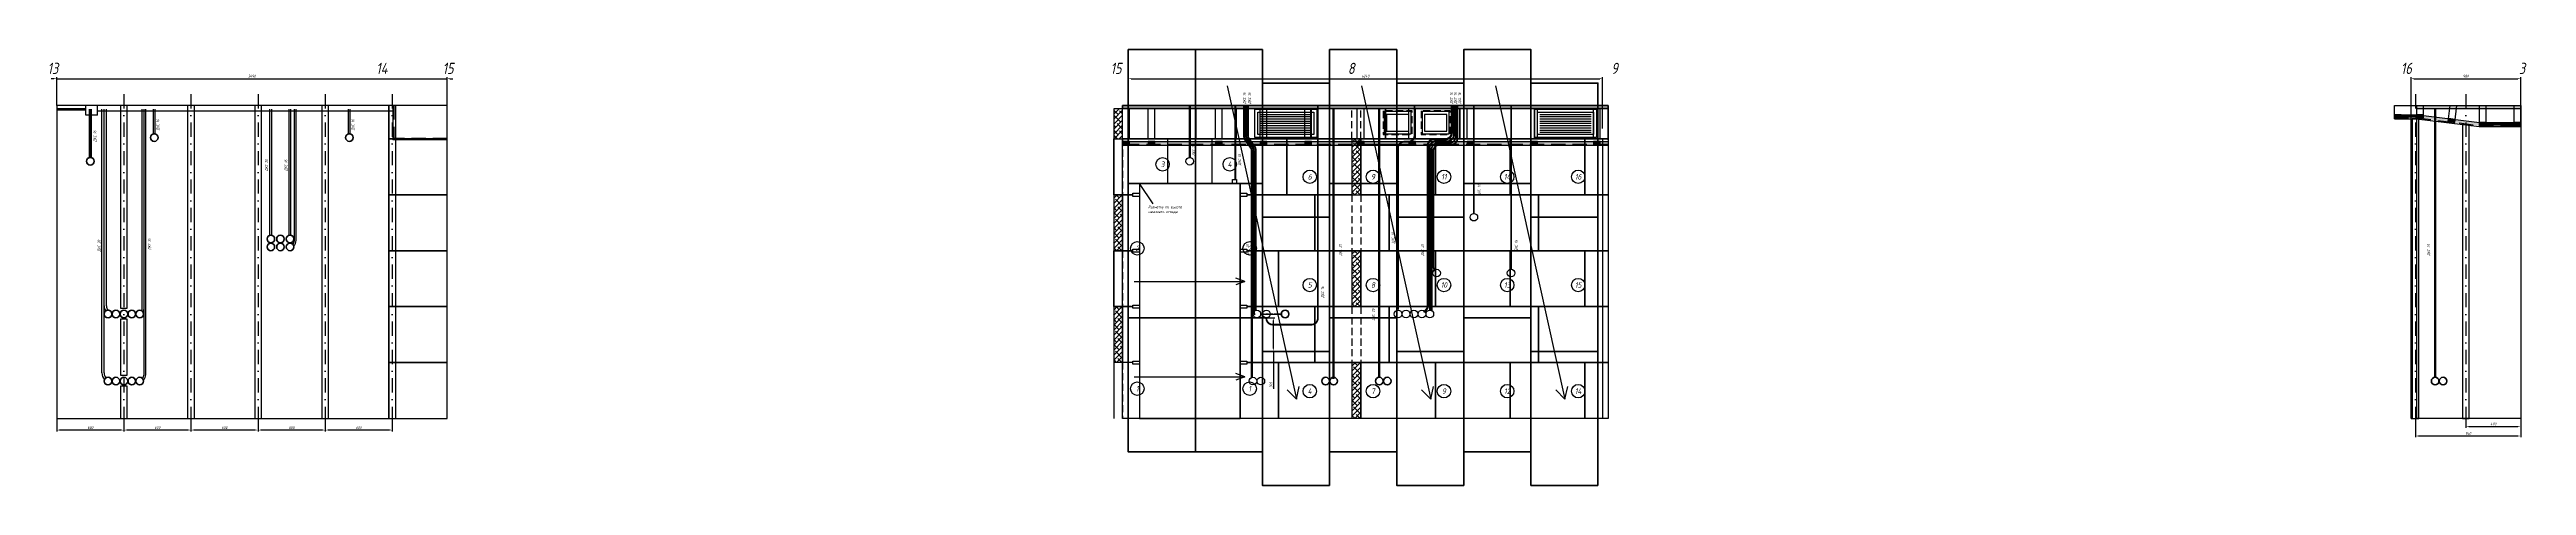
# Model space of a CAD drawing. Header units: millimetres. Extents: x -58926 to 121034, y -30758 to 3695.
# Drawn here: x 49064 to 71210, y -505 to 3395 of the extents above; entities that cross this region are included whole.
import ezdxf
from ezdxf.enums import TextEntityAlignment as Align

# ---------------------------------------------------------------- set-up
doc = ezdxf.new("R2010")
doc.units = ezdxf.units.MM
doc.header["$PDMODE"] = 35
doc.header["$PDSIZE"] = 50
doc.linetypes.add('DASHDOT', pattern=[25.4, 12.7, -6.35, 0, -6.35])
doc.linetypes.add('DASHED', pattern=[19.05, 12.7, -6.35])
for name, color, linetype in [('01 Черновое', 7, 'Continuous'), ('02 ОВиК', 7, 'Continuous'), ('02 ЭОМ и СС', 7, 'Continuous'), ('03 Потолок', 7, 'Continuous'), ('10 Перегородки', 7, 'Continuous'), ('101 Крепление', 7, 'Continuous'), ('101 Крепление размеры', 7, 'Continuous'), ('102 Звукоизоляция', 7, 'Continuous')]:
    doc.layers.add(name, color=color, linetype=linetype)
doc.styles.get("Standard").update_dxf_attribs({"font": 'arial.ttf'})
doc.styles.add('ГОСТ-ISOCPEUR', font='isocpeui.ttf', dxfattribs={"width": 0.8})
doc.dimstyles.new('ISO-25', dxfattribs={"dimtxt": 2.5, "dimasz": 2.5, "dimexe": 1.25, "dimexo": 0.625, "dimtad": 1, "dimtxsty": 'Standard', "dimcen": 2.5, "dimadec": 0, "dimazin": 0, "dimtfac": 1, "dimtmove": 0, "dimatfit": 3, "dimfxl": 1, "dimarcsym": 0})

# ---------------------------------------------------------------- blocks, each defined once
blk = doc.blocks.new('*D203')
at = {"layer": '101 Крепление размеры', "color": 0, "lineweight": -2}
for p, q in [((51529, 95), (51529, -22)), ((52129, 95), (52129, -22)), ((52104, -9), (51554, -9))]:
    blk.add_line(p, q, dxfattribs=at)
at = {"layer": '101 Крепление размеры', "color": 0}
for points in [[(51554, -5), (51554, -13), (51529, -9)], [(52104, -13), (52104, -5), (52129, -9)]]:
    blk.add_solid(points, dxfattribs=at)
at = {"layer": 'Defpoints', "color": 0}
for p in [(51529, 95), (52129, 95), (51529, -9)]:
    blk.add_point(p, dxfattribs=at)
at = {"layer": '101 Крепление размеры', "color": 0, "insert": (51829, 13), "char_height": 25, "attachment_point": 5, "style": 'ГОСТ-ISOCPEUR'}
blk.add_mtext('600', dxfattribs=at)
blk = doc.blocks.new('*D204')
at = {"layer": '101 Крепление размеры', "color": 0, "lineweight": -2}
for p, q in [((50929, 95), (50929, -22)), ((51529, 95), (51529, -22)), ((51504, -9), (50954, -9))]:
    blk.add_line(p, q, dxfattribs=at)
at = {"layer": '101 Крепление размеры', "color": 0}
for points in [[(50954, -5), (50954, -13), (50929, -9)], [(51504, -13), (51504, -5), (51529, -9)]]:
    blk.add_solid(points, dxfattribs=at)
at = {"layer": 'Defpoints', "color": 0}
for p in [(50929, 95), (51529, 95), (50929, -9)]:
    blk.add_point(p, dxfattribs=at)
at = {"layer": '101 Крепление размеры', "color": 0, "insert": (51229, 13), "char_height": 25, "attachment_point": 5, "style": 'ГОСТ-ISOCPEUR'}
blk.add_mtext('600', dxfattribs=at)
blk = doc.blocks.new('*D205')
at = {"layer": '101 Крепление размеры', "color": 0, "lineweight": -2}
for p, q in [((50329, 95), (50329, -22)), ((50929, 95), (50929, -22)), ((50904, -9), (50354, -9))]:
    blk.add_line(p, q, dxfattribs=at)
at = {"layer": '101 Крепление размеры', "color": 0}
for points in [[(50354, -5), (50354, -13), (50329, -9)], [(50904, -13), (50904, -5), (50929, -9)]]:
    blk.add_solid(points, dxfattribs=at)
at = {"layer": 'Defpoints', "color": 0}
for p in [(50329, 95), (50929, 95), (50329, -9)]:
    blk.add_point(p, dxfattribs=at)
at = {"layer": '101 Крепление размеры', "color": 0, "insert": (50629, 13), "char_height": 25, "attachment_point": 5, "style": 'ГОСТ-ISOCPEUR'}
blk.add_mtext('600', dxfattribs=at)
blk = doc.blocks.new('*D206')
at = {"layer": '101 Крепление размеры', "color": 0, "lineweight": -2}
for p, q in [((49729, 95), (49729, -22)), ((50329, 95), (50329, -22)), ((50304, -9), (49754, -9))]:
    blk.add_line(p, q, dxfattribs=at)
at = {"layer": '101 Крепление размеры', "color": 0}
for points in [[(49754, -5), (49754, -13), (49729, -9)], [(50304, -13), (50304, -5), (50329, -9)]]:
    blk.add_solid(points, dxfattribs=at)
at = {"layer": 'Defpoints', "color": 0}
for p in [(49729, 95), (50329, 95), (49729, -9)]:
    blk.add_point(p, dxfattribs=at)
at = {"layer": '101 Крепление размеры', "color": 0, "insert": (50029, 13), "char_height": 25, "attachment_point": 5, "style": 'ГОСТ-ISOCPEUR'}
blk.add_mtext('600', dxfattribs=at)
blk = doc.blocks.new('*D207')
at = {"layer": '101 Крепление размеры', "color": 0, "lineweight": -2}
for p, q in [((49129, 95), (49129, -22)), ((49729, 95), (49729, -22)), ((49704, -9), (49154, -9))]:
    blk.add_line(p, q, dxfattribs=at)
at = {"layer": '101 Крепление размеры', "color": 0}
for points in [[(49154, -5), (49154, -13), (49129, -9)], [(49704, -13), (49704, -5), (49729, -9)]]:
    blk.add_solid(points, dxfattribs=at)
at = {"layer": 'Defpoints', "color": 0}
for p in [(49129, 95), (49729, 95), (49129, -9)]:
    blk.add_point(p, dxfattribs=at)
at = {"layer": '101 Крепление размеры', "color": 0, "insert": (49429, 13), "char_height": 25, "attachment_point": 5, "style": 'ГОСТ-ISOCPEUR'}
blk.add_mtext('600', dxfattribs=at)
blk = doc.blocks.new('АП 500х200')
at = {"color": 0, "lineweight": -2}
for p, q in [((-507, 207), (-47, 207)), ((-507, 187), (-47, 187)), ((-507, 167), (-47, 167)), ((-507, 147), (-47, 147)), ((-507, 127), (-47, 127)), ((-507, 107), (-47, 107)), ((-507, 87), (-47, 87)), ((-507, 67), (-47, 67)), ((-507, 47), (-47, 47))]:
    blk.add_line(p, q, dxfattribs=at)
for points in [[(-554, 0), (-554, 254), (0, 254), (0, 0)], [(-527, 27), (-527, 227), (-27, 227), (-27, 27)]]:
    blk.add_lwpolyline(points, close=True, dxfattribs=at)
blk = doc.blocks.new('плита')
at = {"lineweight": -2}
blk.add_lwpolyline([(0, 500), (667, 500), (667, 0), (0, 0)], close=True, dxfattribs=at)
blk = doc.blocks.new('*D229')
at = {"layer": '101 Крепление размеры', "color": 0, "lineweight": -2}
for p, q in [((70669, 95), (70669, 11)), ((70694, 24), (71134, 24)), ((71159, 95), (71159, 11))]:
    blk.add_line(p, q, dxfattribs=at)
at = {"layer": '101 Крепление размеры', "color": 0}
for points in [[(70694, 28), (70694, 20), (70669, 24)], [(71134, 20), (71134, 28), (71159, 24)]]:
    blk.add_solid(points, dxfattribs=at)
at = {"layer": 'Defpoints', "color": 0}
for p in [(70669, 95), (71159, 95), (71159, 24)]:
    blk.add_point(p, dxfattribs=at)
at = {"layer": '101 Крепление размеры', "color": 0, "insert": (70914, 46), "char_height": 25, "attachment_point": 5, "style": 'ГОСТ-ISOCPEUR'}
blk.add_mtext('490', dxfattribs=at)
blk = doc.blocks.new('*D230')
at = {"layer": '101 Крепление размеры', "color": 0, "lineweight": -2}
for p, q in [((70219, 95), (70219, -74)), ((71159, 95), (71159, -74)), ((70244, -62), (71134, -62))]:
    blk.add_line(p, q, dxfattribs=at)
at = {"layer": '101 Крепление размеры', "color": 0}
for points in [[(70244, -58), (70244, -66), (70219, -62)], [(71134, -66), (71134, -58), (71159, -62)]]:
    blk.add_solid(points, dxfattribs=at)
at = {"layer": 'Defpoints', "color": 0}
for p in [(70219, 95), (71159, 95), (71159, -62)]:
    blk.add_point(p, dxfattribs=at)
at = {"layer": '101 Крепление размеры', "color": 0, "insert": (70689, -39), "char_height": 25, "attachment_point": 5, "style": 'ГОСТ-ISOCPEUR'}
blk.add_mtext('940', dxfattribs=at)
blk = doc.blocks.new('*D411')
at = {"layer": '01 Черновое', "color": 0, "lineweight": -2}
for p, q in [((49104, 3134), (49079, 3134)), ((49129, 2895), (49129, 3147)), ((49129, 3134), (52619, 3134)), ((52619, 2895), (52619, 3147)), ((52644, 3134), (52669, 3134))]:
    blk.add_line(p, q, dxfattribs=at)
at = {"layer": '01 Черновое', "color": 0}
for points in [[(49104, 3130), (49104, 3138), (49129, 3134)], [(52644, 3138), (52644, 3130), (52619, 3134)]]:
    blk.add_solid(points, dxfattribs=at)
at = {"layer": 'Defpoints', "color": 0}
for p in [(52619, 3134), (49129, 2895), (52619, 2895)]:
    blk.add_point(p, dxfattribs=at)
at = {"layer": '01 Черновое', "color": 0, "insert": (50874, 3157), "char_height": 25, "attachment_point": 5, "style": 'ГОСТ-ISOCPEUR'}
blk.add_mtext('3490', dxfattribs=at)
blk = doc.blocks.new('*D412')
at = {"layer": '01 Черновое', "color": 0, "lineweight": -2}
for p, q in [((58709, 2689), (58709, 3147)), ((58734, 3134), (62924, 3134)), ((62949, 2689), (62949, 3147))]:
    blk.add_line(p, q, dxfattribs=at)
at = {"layer": '01 Черновое', "color": 0}
for points in [[(58734, 3138), (58734, 3130), (58709, 3134)], [(62924, 3130), (62924, 3138), (62949, 3134)]]:
    blk.add_solid(points, dxfattribs=at)
at = {"layer": 'Defpoints', "color": 0}
for p in [(62949, 3134), (58709, 2689), (62949, 2689)]:
    blk.add_point(p, dxfattribs=at)
at = {"layer": '01 Черновое', "color": 0, "insert": (60829, 3157), "char_height": 25, "attachment_point": 5, "style": 'ГОСТ-ISOCPEUR'}
blk.add_mtext('4240', dxfattribs=at)
blk = doc.blocks.new('*D413')
at = {"layer": '01 Черновое', "color": 0, "lineweight": -2}
for p, q in [((70179, 2776), (70179, 3147)), ((70204, 3134), (71134, 3134)), ((71159, 2895), (71159, 3147))]:
    blk.add_line(p, q, dxfattribs=at)
at = {"layer": '01 Черновое', "color": 0}
for points in [[(70204, 3138), (70204, 3130), (70179, 3134)], [(71134, 3130), (71134, 3138), (71159, 3134)]]:
    blk.add_solid(points, dxfattribs=at)
at = {"layer": 'Defpoints', "color": 0}
for p in [(71159, 3134), (71159, 2895), (70179, 2776)]:
    blk.add_point(p, dxfattribs=at)
at = {"layer": '01 Черновое', "color": 0, "insert": (70669, 3157), "char_height": 25, "attachment_point": 5, "style": 'ГОСТ-ISOCPEUR'}
blk.add_mtext('980', dxfattribs=at)
blk = doc.blocks.new('*D591')
at = {"layer": '102 Звукоизоляция', "color": 0, "lineweight": -2}
for p, q in [((59909, 995), (60019, 995)), ((60007, 720), (60007, 970)), ((59909, 695), (60019, 695)), ((60007, 695), (60007, 359))]:
    blk.add_line(p, q, dxfattribs=at)
at = {"layer": '102 Звукоизоляция', "color": 0}
for points in [[(60011, 970), (60003, 970), (60007, 995)], [(60003, 720), (60011, 720), (60007, 695)]]:
    blk.add_solid(points, dxfattribs=at)
at = {"layer": 'Defpoints', "color": 0}
for p in [(59909, 995), (60007, 995), (59909, 695)]:
    blk.add_point(p, dxfattribs=at)
at = {"layer": '102 Звукоизоляция', "color": 0, "insert": (59984, 395), "char_height": 25, "attachment_point": 5, "rotation": 90, "style": 'ГОСТ-ISOCPEUR'}
blk.add_mtext('300', dxfattribs=at)

msp = doc.modelspace()

# ---------------------------------------------------------------- hatches: boundary and pattern name
at = {"layer": '01 Черновое'}
h = msp.add_hatch(dxfattribs=at)
h.set_pattern_fill('ANSI38', color=256, scale=10, style=0)
h.set_pattern_definition([(45, (-8485.104, 11411.367), (-22.45064, 22.45064), []), (135, (-8485.104, 11411.367), (-67.351921, 22.45064), [79.375, -47.625])])
h.paths.add_polyline_path([(58658.894, 2595.176), (58658.894, 2865.176), (58578.894, 2865.176), (58578.894, 2595.176)])
h = msp.add_hatch(dxfattribs=at)
h.set_pattern_fill('ANSI38', color=256, scale=10, style=0)
h.set_pattern_definition([(45, (-2126.698, 13411.367), (-22.45064, 22.45064), []), (135, (-2126.698, 13411.367), (-67.351921, 22.45064), [79.375, -47.625])])
h.paths.add_polyline_path([(60788.894, 2095.176), (60788.894, 2595.176), (60708.894, 2595.176), (60708.894, 2095.176)])
h = msp.add_hatch(dxfattribs=at)
h.set_pattern_fill('ANSI38', color=256, scale=10, style=0)
h.set_pattern_definition([(45, (-4256.698, 12911.367), (-22.45064, 22.45064), []), (135, (-4256.698, 12911.367), (-67.351921, 22.45064), [79.375, -47.625])])
h.paths.add_polyline_path([(58658.894, 1595.176), (58658.894, 2095.176), (58578.894, 2095.176), (58578.894, 1595.176)])
h = msp.add_hatch(dxfattribs=at)
h.set_pattern_fill('ANSI38', color=256, scale=10, style=0)
h.set_pattern_definition([(45, (-2126.698, 12411.367), (-22.45064, 22.45064), []), (135, (-2126.698, 12411.367), (-67.351921, 22.45064), [79.375, -47.625])])
h.paths.add_polyline_path([(60788.894, 1095.176), (60788.894, 1595.176), (60708.894, 1595.176), (60708.894, 1095.176)])
h = msp.add_hatch(dxfattribs=at)
h.set_pattern_fill('ANSI38', color=256, scale=10, style=0)
h.set_pattern_definition([(45, (-4256.698, 11911.367), (-22.45064, 22.45064), []), (135, (-4256.698, 11911.367), (-67.351921, 22.45064), [79.375, -47.625])])
h.paths.add_polyline_path([(58658.894, 595.176), (58658.894, 1095.176), (58578.894, 1095.176), (58578.894, 595.176)])
h = msp.add_hatch(dxfattribs=at)
h.set_pattern_fill('ANSI38', color=256, scale=10, style=0)
h.set_pattern_definition([(45, (-2126.698, 11411.367), (-22.45064, 22.45064), []), (135, (-2126.698, 11411.367), (-67.351921, 22.45064), [79.375, -47.625])])
h.paths.add_polyline_path([(60788.894, 95.176), (60788.894, 595.176), (60708.894, 595.176), (60708.894, 95.176)])
at = {"layer": '03 Потолок', "lineweight": -2}
for points in [[(62998.894, 2868.176), (62998.894, 2895.176), (58658.894, 2895.176), (58658.894, 2868.176)], [(71159.153, 2895.176), (70229.153, 2895.176), (70229.153, 2867.176), (71159.153, 2867.176)], [(70089.153, 2785.176), (70089.153, 2812.176), (70029.153, 2812.176), (70029.153, 2785.176)], [(70229.153, 2785.176), (70229.153, 2812.176), (70089.153, 2812.176), (70089.153, 2785.176)], [(70289.153, 2785.176), (70289.153, 2812.176), (70229.153, 2812.176), (70229.153, 2785.176)], [(70568.689, 2742.734), (70572.038, 2769.526), (70512.501, 2776.968), (70509.153, 2750.176)], [(70849.153, 2715.176), (70849.153, 2742.176), (70789.153, 2742.176), (70789.153, 2715.176)], [(71099.153, 2724.676), (71099.153, 2742.176), (70849.153, 2742.176), (70849.153, 2715.176), (71099.153, 2715.176)], [(71159.153, 2715.176), (71159.153, 2742.176), (71099.153, 2742.176), (71099.153, 2715.176)], [(58718.894, 2544.676), (58718.894, 2571.676), (58658.894, 2571.676), (58658.894, 2544.676)], [(58948.019, 2544.676), (58948.019, 2571.676), (58888.019, 2571.676), (58888.019, 2544.676)], [(59548.019, 2544.676), (59548.019, 2571.676), (59488.019, 2571.676), (59488.019, 2544.676)], [(59948.019, 2544.676), (59948.019, 2571.676), (59888.019, 2571.676), (59888.019, 2544.676)], [(60348.019, 2544.676), (60348.019, 2571.676), (60288.019, 2571.676), (60288.019, 2544.676)], [(60817.063, 2544.676), (60817.063, 2571.676), (60757.063, 2571.676), (60757.063, 2544.676)], [(61277.063, 2544.676), (61277.063, 2571.676), (61217.063, 2571.676), (61217.063, 2544.676)], [(61798.019, 2544.676), (61798.019, 2571.676), (61738.019, 2571.676), (61738.019, 2544.676)], [(62369.019, 2544.676), (62369.019, 2571.676), (62309.019, 2571.676), (62309.019, 2544.676)], [(62929.019, 2544.676), (62929.019, 2571.676), (62869.019, 2571.676), (62869.019, 2544.676)]]:
    msp.add_hatch(color=256, dxfattribs=at).paths.add_polyline_path(points)
h = msp.add_hatch(color=256, dxfattribs=at)
h.paths.add_polyline_path([(70446.833, 2785.176), (70289.153, 2804.886), (70289.153, 2785.176)])
h.paths.add_polyline_path([(70512.501, 2776.968), (70446.833, 2785.176), (70229.153, 2785.176), (70509.153, 2750.176)])
h.paths.add_polyline_path([(70789.153, 2742.386), (70572.038, 2769.526), (70568.689, 2742.734), (70789.153, 2715.176), (70789.153, 2742.176)])
h = msp.add_hatch(color=256, dxfattribs=at)
h.paths.add_polyline_path([(58888.019, 2544.676), (58888.019, 2571.676), (58718.894, 2571.676), (58718.894, 2544.676)])
h.paths.add_polyline_path([(59488.019, 2544.676), (59488.019, 2571.676), (58948.019, 2571.676), (58948.019, 2544.676)])
h.paths.add_polyline_path([(59888.019, 2544.676), (59888.019, 2571.676), (59548.019, 2571.676), (59548.019, 2544.676)])
h.paths.add_polyline_path([(60288.019, 2544.676), (60288.019, 2571.676), (59948.019, 2571.676), (59948.019, 2544.676)])
h.paths.add_polyline_path([(60757.063, 2544.676), (60757.063, 2571.676), (60348.019, 2571.676), (60348.019, 2544.676)])
h.paths.add_polyline_path([(61217.063, 2544.676), (61217.063, 2571.676), (60817.063, 2571.676), (60817.063, 2544.676)])
h.paths.add_polyline_path([(61738.019, 2544.676), (61738.019, 2571.676), (61277.063, 2571.676), (61277.063, 2544.676)])
h.paths.add_polyline_path([(62309.019, 2544.676), (62309.019, 2571.676), (61798.019, 2571.676), (61798.019, 2544.676)])
h.paths.add_polyline_path([(62869.019, 2544.676), (62869.019, 2571.676), (62369.019, 2571.676), (62369.019, 2544.676)])
h.paths.add_polyline_path([(62998.894, 2544.676), (62998.894, 2571.676), (62929.019, 2571.676), (62929.019, 2544.676)])

# ---------------------------------------------------------------- linework, layer by layer
at = {"layer": '01 Черновое'}
for p, q in [((52098.998, 95.176), (52098.998, 2895.176)), ((58578.894, 2865.176), (58578.894, 95.176)), ((58979.336, 2865.176), (58578.894, 2865.176)), ((58658.894, 2595.176), (58658.894, 2865.176)), ((58658.894, 2595.176), (58658.894, 2865.176)), ((59475.747, 2865.176), (59006.336, 2865.176)), ((59315.894, 2595.176), (59315.894, 2865.176)), ((60025.476, 2865.176), (59502.747, 2865.176)), ((60564.033, 2865.176), (60052.476, 2865.176)), ((61253.999, 2865.176), (60591.033, 2865.176)), ((61856.317, 2865.176), (61280.999, 2865.176)), ((62524.536, 2865.176), (61883.317, 2865.176)), ((62341.894, 2595.176), (62341.894, 2865.176)), ((62998.894, 2865.176), (62551.536, 2865.176)), ((58578.894, 2595.176), (59058.894, 2595.176)), ((58578.894, 2095.176), (58578.894, 2595.176)), ((59315.894, 2595.176), (58658.894, 2595.176)), ((59058.894, 2595.176), (59058.894, 2195.176)), ((59058.894, 2595.176), (59458.894, 2595.176)), ((59458.894, 2195.176), (59458.894, 2595.176)), ((59458.894, 2195.176), (59458.894, 2595.176)), ((60125.894, 2095.176), (60125.894, 2595.176)), ((60125.894, 2595.176), (60708.894, 2595.176)), ((60708.894, 2595.176), (60708.894, 2095.176)), ((60708.894, 2595.176), (60788.894, 2595.176)), ((60788.894, 2595.176), (60788.894, 2095.176)), ((60788.894, 2595.176), (60788.894, 2095.176)), ((62998.894, 2595.176), (62341.894, 2595.176)), ((52618.998, 2095.176), (52098.998, 2095.176)), ((58578.894, 2095.176), (58578.894, 1595.176)), ((58578.894, 2095.176), (58658.894, 2095.176)), ((58748.894, 2095.176), (58578.894, 2095.176)), ((58658.894, 2095.176), (58658.894, 1595.176)), ((58738.894, 2095.176), (58658.894, 2095.176)), ((58808.894, 2195.176), (58808.894, 95.176)), ((58808.894, 2195.176), (59708.894, 2195.176)), ((59708.894, 2195.176), (59708.894, 95.176)), ((60708.894, 2095.176), (60125.894, 2095.176)), ((58658.894, 1595.176), (58578.894, 1595.176)), ((60708.894, 1595.176), (60708.894, 1095.176)), ((60708.894, 1595.176), (60788.894, 1595.176)), ((60788.894, 1595.176), (60788.894, 1095.176)), ((52618.998, 1095.176), (52098.998, 1095.176)), ((58578.894, 1095.176), (58578.894, 595.176)), ((58578.894, 1095.176), (58658.894, 1095.176)), ((58658.894, 1095.176), (58658.894, 595.176)), ((58738.894, 1095.176), (58658.894, 1095.176)), ((58658.894, 595.176), (58578.894, 595.176)), ((60708.894, 595.176), (60708.894, 95.176)), ((60708.894, 595.176), (60788.894, 595.176)), ((60788.894, 595.176), (60788.894, 95.176))]:
    msp.add_line(p, q, dxfattribs=at)
at = {"layer": '01 Черновое', "linetype": 'DASHED', "ltscale": 5}
for p, q in [((60708.894, 2595.176), (60708.894, 2865.176)), ((60788.894, 2595.176), (60788.894, 2865.176)), ((58658.894, 2595.176), (58658.894, 2095.176)), ((60708.894, 2095.176), (60708.894, 1595.176)), ((60788.894, 2095.176), (60788.894, 1595.176)), ((58658.894, 1595.176), (58658.894, 1095.176)), ((60708.894, 1095.176), (60708.894, 595.176)), ((60788.894, 1095.176), (60788.894, 595.176)), ((58658.894, 595.176), (58658.894, 95.176))]:
    msp.add_line(p, q, dxfattribs=at)
at = {"layer": '01 Черновое'}
for points in [[(52618.998, 95.176), (52618.998, 2895.176), (49128.998, 2895.176), (49128.998, 95.176)], [(58658.894, 95.176), (58658.894, 2895.176), (62998.894, 2895.176), (62998.894, 95.176)], [(70229.153, 95.176), (70229.153, 2895.176), (71159.153, 2895.176), (71159.153, 95.176)], [(58808.894, 2195.176), (58808.894, 95.176), (59708.894, 95.176), (59708.894, 2195.176)]]:
    msp.add_lwpolyline(points, close=True, dxfattribs=at)
for points in [[(59673.894, 2865.176), (59673.894, 2595.176), (59315.894, 2595.176)], [(60340.894, 2865.176), (60340.894, 2595.176), (59673.894, 2595.176), (59673.894, 2865.176)], [(61007.894, 2865.176), (61007.894, 2595.176), (60340.894, 2595.176), (60340.894, 2865.176)], [(61674.894, 2865.176), (61674.894, 2595.176), (61007.894, 2595.176), (61007.894, 2865.176)], [(62341.894, 2865.176), (62341.894, 2595.176), (61674.894, 2595.176), (61674.894, 2865.176)], [(52098.998, 2095.176), (52618.998, 2095.176), (52618.998, 2595.176), (52098.998, 2595.176)], [(52098.998, 2595.176), (52618.998, 2595.176)], [(59458.894, 2195.176), (59458.894, 2595.176), (60125.894, 2595.176), (60125.894, 2095.176), (59768.894, 2095.176)], [(62998.894, 2095.176), (62789.894, 2095.176), (62789.894, 2595.176), (62998.894, 2595.176)], [(52618.998, 2095.176), (52098.998, 2095.176)], [(58748.894, 1595.176), (58658.894, 1595.176), (58658.894, 2095.176), (58748.894, 2095.176)], [(59708.894, 1595.176), (59708.894, 2095.176)], [(59768.894, 2095.176), (60375.894, 2095.176), (60375.894, 1595.176), (59768.894, 1595.176)], [(62998.894, 1595.176), (62376.894, 1595.176), (62376.894, 2095.176), (62998.894, 2095.176)], [(52098.998, 1095.176), (52618.998, 1095.176), (52618.998, 1595.176), (52098.998, 1595.176)], [(52098.998, 1595.176), (52618.998, 1595.176)], [(58728.894, 1095.176), (58578.894, 1095.176), (58578.894, 1595.176), (58728.894, 1595.176)], [(59768.894, 1595.176), (60051.894, 1595.176), (60051.894, 1095.176), (59768.894, 1095.176)], [(60708.894, 1095.176), (60051.894, 1095.176), (60051.894, 1595.176), (60708.894, 1595.176)], [(62998.894, 1095.176), (62789.894, 1095.176), (62789.894, 1595.176), (62998.894, 1595.176)], [(52618.998, 1095.176), (52098.998, 1095.176)], [(58748.894, 595.176), (58658.894, 595.176), (58658.894, 1095.176), (58748.894, 1095.176)], [(59708.894, 595.176), (59708.894, 1095.176)], [(59768.894, 1095.176), (60375.894, 1095.176), (60375.894, 595.176), (59768.894, 595.176)], [(62998.894, 595.176), (62376.894, 595.176), (62376.894, 1095.176), (62998.894, 1095.176)], [(52098.998, 95.176), (52618.998, 95.176), (52618.998, 595.176), (52098.998, 595.176)], [(52098.998, 595.176), (52618.998, 595.176)], [(59768.894, 595.176), (60051.894, 595.176), (60051.894, 95.176), (59708.894, 95.176)], [(60708.894, 95.176), (60051.894, 95.176), (60051.894, 595.176), (60708.894, 595.176)], [(62998.894, 95.176), (62789.894, 95.176), (62789.894, 595.176), (62998.894, 595.176)]]:
    msp.add_lwpolyline(points, dxfattribs=at)
at = {"layer": '01 Черновое', "flags": 128}
for points in [[(58748.894, 2081.676), (58748.894, 2108.676), (58808.894, 2108.676), (58808.894, 2081.676)], [(59708.894, 2081.676), (59708.894, 2108.676), (59768.894, 2108.676), (59768.894, 2081.676)], [(58748.894, 1581.676), (58748.894, 1608.676), (58808.894, 1608.676), (58808.894, 1581.676)], [(59708.894, 1581.676), (59708.894, 1608.676), (59768.894, 1608.676), (59768.894, 1581.676)], [(58748.894, 1081.676), (58748.894, 1108.676), (58808.894, 1108.676), (58808.894, 1081.676)], [(59708.894, 1081.676), (59708.894, 1108.676), (59768.894, 1108.676), (59768.894, 1081.676)], [(58748.894, 581.676), (58748.894, 608.676), (58808.894, 608.676), (58808.894, 581.676)], [(59708.894, 581.676), (59708.894, 608.676), (59768.894, 608.676), (59768.894, 581.676)]]:
    msp.add_lwpolyline(points, close=True, dxfattribs=at)
at = {"layer": '02 ОВиК', "linetype": 'DASHED', "ltscale": 5, "flags": 128}
for points in [[(60987.739, 2845.176), (60987.739, 2635.176), (61247.739, 2635.176), (61247.739, 2845.176)], [(60987.739, 2845.176), (60987.739, 2635.176), (61247.739, 2635.176), (61247.739, 2845.176)], [(61327.063, 2845.176), (61327.063, 2635.176), (61587.063, 2635.176), (61587.063, 2845.176)], [(61327.063, 2845.176), (61327.063, 2635.176), (61587.063, 2635.176), (61587.063, 2845.176)]]:
    msp.add_lwpolyline(points, close=True, dxfattribs=at)
at = {"layer": '02 ОВиК', "flags": 128}
for points in [[(60997.739, 2840.176), (60997.739, 2640.176), (61237.739, 2640.176), (61237.739, 2840.176)], [(60997.739, 2840.176), (60997.739, 2640.176), (61237.739, 2640.176), (61237.739, 2840.176)], [(61017.739, 2815.176), (61017.739, 2665.176), (61217.739, 2665.176), (61217.739, 2815.176)], [(61017.739, 2815.176), (61017.739, 2665.176), (61217.739, 2665.176), (61217.739, 2815.176)], [(61337.063, 2840.176), (61337.063, 2640.176), (61577.063, 2640.176), (61577.063, 2840.176)], [(61337.063, 2840.176), (61337.063, 2640.176), (61577.063, 2640.176), (61577.063, 2840.176)], [(61357.063, 2815.176), (61357.063, 2665.176), (61557.063, 2665.176), (61557.063, 2815.176)], [(61357.063, 2815.176), (61357.063, 2665.176), (61557.063, 2665.176), (61557.063, 2815.176)]]:
    msp.add_lwpolyline(points, close=True, dxfattribs=at)
at = {"layer": '02 ЭОМ и СС'}
for p, q in [((49532.998, 502.715), (49532.998, 2862.176)), ((49532.998, 502.715), (49532.998, 2862.176)), ((49552.998, 502.715), (49552.998, 2862.176)), ((49552.998, 502.715), (49552.998, 2862.176)), ((49572.998, 1102.715), (49572.998, 2862.176)), ((49572.998, 1102.715), (49572.998, 2862.176)), ((49893.002, 1074.716), (49893.002, 2862.176)), ((49893.002, 1074.716), (49893.002, 2862.176)), ((49909.002, 487.255), (49909.002, 2862.176)), ((49909.002, 1074.716), (49909.002, 2862.176)), ((49909.002, 487.255), (49909.002, 2862.176)), ((49909.002, 1074.716), (49909.002, 2862.176)), ((49925.002, 487.255), (49925.002, 2862.176)), ((49925.002, 487.255), (49925.002, 2862.176)), ((49992.998, 2640.222), (49992.998, 2862.176)), ((49992.998, 2640.222), (49992.998, 2862.176)), ((50008.998, 2640.222), (50008.998, 2862.176)), ((50008.998, 2640.222), (50008.998, 2862.176)), ((51032.998, 1732.479), (51032.998, 2862.176)), ((51032.998, 1732.479), (51032.998, 2862.176)), ((51052.998, 1732.479), (51052.998, 2862.176)), ((51052.998, 1732.479), (51052.998, 2862.176)), ((51206.998, 1733.415), (51206.998, 2862.176)), ((51206.998, 1733.415), (51206.998, 2862.176)), ((51222.998, 1733.415), (51222.998, 2862.176)), ((51222.998, 1733.415), (51222.998, 2862.176)), ((51253.002, 1687.255), (51253.002, 2862.176)), ((51253.002, 1687.255), (51253.002, 2862.176)), ((51269.002, 1687.255), (51269.002, 2862.176)), ((51269.002, 1687.255), (51269.002, 2862.176)), ((51736.998, 2640.222), (51736.998, 2862.176)), ((51736.998, 2640.222), (51736.998, 2862.176)), ((51752.998, 2640.222), (51752.998, 2862.176)), ((51752.998, 2640.222), (51752.998, 2862.176))]:
    msp.add_line(p, q, dxfattribs=at)
at = {"layer": '02 ЭОМ и СС', "flags": 128}
for points, const_width in [([(59258.894, 2429.176), (59258.894, 2895.176)], 20), ([(61798.894, 1929.176), (61798.894, 2895.176)], 16), ([(62132.28, 1429.176), (62132.28, 2895.176)], 16), ([(49436.998, 2420.417), (49436.998, 2862.176)], 16), ([(49436.998, 2420.417), (49436.998, 2862.176)], 16), ([(59258.894, 2429.176), (59258.894, 2862.176)], 20), ([(61798.894, 1929.176), (61798.894, 2862.176)], 16), ([(62132.28, 1429.176), (62132.28, 2862.176)], 16)]:
    msp.add_lwpolyline(points, dxfattribs=dict(at, const_width=const_width))
at = {"layer": '02 ЭОМ и СС'}
for points, const_width in [([(59666.894, 2895.176), (59666.894, 2233.176)], 16), ([(49420.998, 2420.417), (49420.998, 2862.176)], 16), ([(49420.998, 2420.417), (49420.998, 2862.176)], 16), ([(60953.394, 463.176), (60953.394, 2862.176)], 20)]:
    msp.add_lwpolyline(points, dxfattribs=dict(at, const_width=const_width))
for points, const_width in [([(59814.894, 462.097), (59814.894, 2485.1, 0.157220735), (59804.348, 2517.809), (59756.326, 2584.541, -0.157220735), (59745.78, 2617.251), (59745.78, 2895.176)], 20), ([(59832.894, 1029.176), (59832.894, 2490.903, 0.157220735), (59822.348, 2523.613), (59774.326, 2590.345, -0.157220735), (59763.78, 2623.055), (59763.78, 2895.176)], 16), ([(59848.894, 1063.117), (59848.894, 2496.062, 0.157220735), (59838.348, 2528.771), (59790.326, 2595.503, -0.157220735), (59779.78, 2628.213), (59779.78, 2895.176)], 16)]:
    msp.add_lwpolyline(points, format="xyb", dxfattribs=dict(at, const_width=const_width))
at = {"layer": '02 ЭОМ и СС', "flags": 128}
for points, const_width in [([(60403.894, 2895.176), (60403.894, 990.176, -0.414213562), (60347.894, 934.176), (59999.894, 934.176, -0.414213562), (59943.894, 990.176), (59943.894, 995.176)], 16), ([(61121.394, 1067.08), (61121.394, 2514.681, -0.414213562), (61177.394, 2570.681), (61212.238, 2570.681, 0.414213562), (61268.238, 2626.681), (61268.238, 2895.176)], 16), ([(61348.511, 1049.06, 0.312394102), (61387.394, 1105.221), (61387.394, 2537.148, -0.414213562), (61443.394, 2593.148), (61545.584, 2593.148, 0.414213562), (61601.584, 2649.148), (61601.584, 2895.176)], 20), ([(61405.394, 1063.176), (61405.394, 2519.148, -0.414213562), (61461.394, 2575.148), (61563.584, 2575.148, 0.414213562), (61619.584, 2631.148), (61619.584, 2895.176)], 16), ([(61421.394, 1059.176), (61421.394, 2502.635, -0.414213562), (61477.394, 2558.635), (61580.096, 2558.635, 0.414213562), (61636.096, 2614.635), (61636.096, 2895.176)], 16), ([(61452.076, 1415.744, -0.163945024), (61437.394, 1459.318), (61437.394, 2487.148, -0.414213562), (61493.394, 2543.148), (61595.584, 2543.148, 0.414213562), (61651.584, 2599.148), (61651.584, 2895.176)], 16)]:
    msp.add_lwpolyline(points, format="xyb", dxfattribs=dict(at, const_width=const_width))
for points in [[(60544.394, 449.18, 20, 20, 0), (60544.394, 2862.176, 20, 20, 0)], [(70394.028, 463.176, 20, 20, 0), (70394.028, 2862.176, 20, 20, 0)]]:
    msp.add_lwpolyline(points, format="xyseb", dxfattribs=at)
msp.add_lwpolyline([(59639.894, 2195.176), (59639.894, 2233.176), (59677.894, 2233.176), (59677.894, 2195.176)], close=True, dxfattribs=at)
msp.add_lwpolyline([(59892.894, 1029.176), (60077.894, 1029.176)], dxfattribs=at)
at = {"layer": '02 ЭОМ и СС', "linetype": 'DASHED', "ltscale": 2, "flags": 128}
msp.add_lwpolyline([(60077.894, 1029.176), (59892.894, 1029.176)], dxfattribs=at)
at = {"layer": '02 ЭОМ и СС', "lineweight": 40}
for centre in [(50000.998, 2607.176), (51744.998, 2607.176), (51744.998, 2607.176), (49428.998, 2395.676), (49428.998, 2395.676), (51042.998, 1700.176), (51042.998, 1700.176), (51042.998, 1629.176), (51042.998, 1629.176), (51128.998, 1700.176), (51128.998, 1700.176), (51128.998, 1629.176), (51128.998, 1629.176), (51214.998, 1700.176), (51214.998, 1700.176), (51214.998, 1629.176), (51214.998, 1629.176), (49586.998, 1029.176), (49586.998, 1029.176), (49657.998, 1029.176), (49657.998, 1029.176), (49728.998, 1029.176), (49728.998, 1029.176), (49799.998, 1029.176), (49799.998, 1029.176), (49870.998, 1029.176), (49870.998, 1029.176), (60111.894, 1029.176), (49586.998, 429.176), (49586.998, 429.176), (49657.998, 429.176), (49657.998, 429.176), (49728.998, 429.176), (49728.998, 429.176), (49799.998, 429.176), (49799.998, 429.176), (49870.998, 429.176), (49870.998, 429.176), (60473.394, 429.176), (60544.394, 429.176), (60953.394, 429.176), (61024.394, 429.176), (70394.028, 429.176), (70465.028, 429.176)]:
    msp.add_circle(centre, 34, dxfattribs=at)
at = {"layer": '02 ЭОМ и СС'}
for centre, radius in [((59258.894, 2395.176), 34), ((59258.894, 2395.176), 34), ((61798.894, 1895.176), 34), ((61465.508, 1395.176), 34), ((62132.28, 1395.176), 34), ((59858.894, 1029.176), 34), ((59832.894, 1029.176), 8), ((59832.894, 1029.176), 8), ((59943.894, 1029.176), 34), ((60111.894, 1029.176), 34), ((61121.394, 1029.176), 34), ((61192.394, 1029.176), 34), ((61263.394, 1029.176), 34), ((61334.394, 1029.176), 34), ((61405.394, 1029.176), 34), ((59823.394, 429.176), 34), ((59894.394, 429.176), 34)]:
    msp.add_circle(centre, radius, dxfattribs=at)
for centre, radius, start, end in [((51205.002, 1687.255), 48, 315, 0), ((51205.002, 1687.255), 48, 315, 0), ((51205.002, 1687.255), 64, 311.5369025, 0), ((51205.002, 1687.255), 64, 311.5369025, 0), ((49632.998, 1102.715), 80, 180, 214.8964913), ((49632.998, 1102.715), 80, 180, 214.8964913), ((49632.998, 1102.715), 60, 180, 222.7632761), ((49632.998, 1102.715), 60, 180, 222.7632761), ((49845.002, 1074.716), 48, 338.9808652, 0), ((49845.002, 1074.716), 48, 338.9808652, 0), ((49845.002, 1074.716), 64, 331.7585883, 0), ((49845.002, 1074.716), 64, 331.7585883, 0), ((49632.998, 502.715), 100, 180, 218.6209407), ((49632.998, 502.715), 100, 180, 218.6209407), ((49632.998, 502.715), 80, 180, 214.8964913), ((49632.998, 502.715), 80, 180, 214.8964913), ((49861.002, 487.255), 48, 315, 0), ((49861.002, 487.255), 48, 315, 0), ((49861.002, 487.255), 64, 311.5369025, 0), ((49861.002, 487.255), 64, 311.5369025, 0)]:
    msp.add_arc(centre, radius, start, end, dxfattribs=at)
at = {"layer": '03 Потолок', "lineweight": -2}
for p, q in [((49388.998, 2808.176), (49388.998, 2895.176)), ((49492.998, 2808.176), (49492.998, 2895.176)), ((52134.498, 2895.176), (52134.498, 2588.676)), ((70029.153, 2775.676), (70029.153, 2895.176)), ((70029.153, 2895.176), (71159.153, 2895.176)), ((70229.153, 2812.176), (70229.153, 2895.176)), ((70289.153, 2812.176), (70289.153, 2895.176)), ((70509.153, 2750.176), (70527.278, 2895.176)), ((70568.689, 2742.734), (70587.744, 2895.176)), ((70789.153, 2715.176), (70789.153, 2895.176)), ((70849.153, 2715.176), (70849.153, 2895.176)), ((71099.153, 2724.676), (71099.153, 2895.176)), ((71159.153, 2715.176), (71159.153, 2895.176)), ((49129.623, 2868.176), (49388.998, 2868.176)), ((49129.623, 2855.676), (49388.998, 2855.676)), ((49492.998, 2808.176), (49388.998, 2808.176)), ((49492.998, 2845.176), (52134.498, 2845.176)), ((70029.153, 2812.176), (70289.153, 2812.176)), ((70029.153, 2775.676), (70228.561, 2775.676)), ((70228.561, 2775.676), (70229.153, 2785.176)), ((70228.561, 2775.676), (70788.561, 2705.676)), ((70229.153, 2867.176), (71159.153, 2867.176)), ((70289.153, 2804.886), (70789.153, 2742.386)), ((70788.561, 2705.676), (70789.153, 2715.176)), ((70788.561, 2705.676), (71159.153, 2705.676)), ((70849.153, 2742.176), (71159.153, 2742.176)), ((52618.998, 2588.676), (52134.498, 2588.676)), ((62998.894, 2535.176), (58658.894, 2535.176))]:
    msp.add_line(p, q, dxfattribs=at)
at = {"layer": '03 Потолок', "linetype": 'DASHED', "ltscale": 10}
for p, q in [((52143.998, 2895.176), (52143.998, 2598.176)), ((70029.153, 2785.176), (70229.153, 2785.176)), ((70229.153, 2785.176), (70789.153, 2715.176)), ((70789.153, 2715.176), (71159.153, 2715.176)), ((52618.998, 2598.176), (52143.998, 2598.176)), ((62998.894, 2544.676), (58658.894, 2544.676)), ((62998.894, 2544.676), (58708.894, 2544.676))]:
    msp.add_line(p, q, dxfattribs=at)
at = {"layer": '03 Потолок', "ltscale": 10}
for p, q in [((62998.894, 2895.176), (58658.894, 2895.176)), ((58658.894, 2895.176), (58658.894, 2868.176)), ((62998.894, 2588.676), (62998.894, 2895.176)), ((62998.894, 2868.176), (58658.894, 2868.176)), ((58658.894, 2868.176), (62998.894, 2868.176)), ((58658.894, 2598.176), (58658.894, 2868.176)), ((58658.894, 2585.676), (58658.894, 2868.176)), ((58718.894, 2598.176), (58718.894, 2868.176)), ((58888.019, 2598.176), (58888.019, 2868.176)), ((58948.019, 2598.176), (58948.019, 2868.176)), ((59488.019, 2598.176), (59488.019, 2868.176)), ((59548.019, 2598.176), (59548.019, 2868.176)), ((59888.019, 2598.176), (59888.019, 2868.176)), ((59948.019, 2598.176), (59948.019, 2868.176)), ((60288.019, 2598.176), (60288.019, 2868.176)), ((60348.019, 2598.176), (60348.019, 2868.176)), ((60757.063, 2598.176), (60757.063, 2868.176)), ((60817.063, 2598.176), (60817.063, 2868.176)), ((61217.063, 2598.176), (61217.063, 2868.176)), ((61277.063, 2598.176), (61277.063, 2868.176)), ((61738.019, 2598.176), (61738.019, 2868.176)), ((61798.019, 2598.176), (61798.019, 2868.176)), ((62309.019, 2598.176), (62309.019, 2868.176)), ((62369.019, 2598.176), (62369.019, 2868.176)), ((62869.019, 2598.176), (62869.019, 2868.176)), ((62929.019, 2598.176), (62929.019, 2868.176)), ((58708.894, 2571.676), (62998.894, 2571.676)), ((61217.063, 2544.676), (60817.063, 2544.676))]:
    msp.add_line(p, q, dxfattribs=at)
at = {"layer": '03 Потолок', "lineweight": -2}
for points in [[(70089.153, 2785.176), (70089.153, 2812.176), (70029.153, 2812.176), (70029.153, 2785.176)], [(70289.153, 2785.176), (70289.153, 2812.176), (70229.153, 2812.176), (70229.153, 2785.176)], [(70568.689, 2742.734), (70572.038, 2769.526), (70512.501, 2776.968), (70509.153, 2750.176)], [(70849.153, 2715.176), (70849.153, 2742.176), (70789.153, 2742.176), (70789.153, 2715.176)], [(71159.153, 2715.176), (71159.153, 2742.176), (71099.153, 2742.176), (71099.153, 2715.176)], [(58718.894, 2544.676), (58718.894, 2571.676), (58658.894, 2571.676), (58658.894, 2544.676)], [(58948.019, 2544.676), (58948.019, 2571.676), (58888.019, 2571.676), (58888.019, 2544.676)], [(59548.019, 2544.676), (59548.019, 2571.676), (59488.019, 2571.676), (59488.019, 2544.676)], [(59948.019, 2544.676), (59948.019, 2571.676), (59888.019, 2571.676), (59888.019, 2544.676)], [(60348.019, 2544.676), (60348.019, 2571.676), (60288.019, 2571.676), (60288.019, 2544.676)], [(60817.063, 2544.676), (60817.063, 2571.676), (60757.063, 2571.676), (60757.063, 2544.676)], [(61277.063, 2544.676), (61277.063, 2571.676), (61217.063, 2571.676), (61217.063, 2544.676)], [(61798.019, 2544.676), (61798.019, 2571.676), (61738.019, 2571.676), (61738.019, 2544.676)], [(62369.019, 2544.676), (62369.019, 2571.676), (62309.019, 2571.676), (62309.019, 2544.676)], [(62929.019, 2544.676), (62929.019, 2571.676), (62869.019, 2571.676), (62869.019, 2544.676)]]:
    msp.add_lwpolyline(points, close=True, dxfattribs=at)
at = {"layer": '10 Перегородки', "linetype": 'Continuous', "ltscale": 10}
for p, q in [((70179.153, 95.176), (70179.153, 2785.176)), ((58708.894, 2588.676), (58708.894, 95.176)), ((62948.894, 2588.676), (62948.894, 95.176)), ((70179.153, 95.176), (70229.153, 95.176))]:
    msp.add_line(p, q, dxfattribs=at)
at = {"layer": '101 Крепление', "linetype": 'DASHDOT', "ltscale": 10}
for p, q in [((49728.998, 2995.176), (49728.998, -4.283)), ((50328.998, 2995.176), (50328.998, -4.283)), ((50928.998, 2995.176), (50928.998, -4.283)), ((51528.998, 2995.176), (51528.998, -4.283)), ((52128.998, 2995.176), (52128.998, -4.283)), ((70219.153, 2995.176), (70219.153, -4.283)), ((70669.153, 2995.176), (70669.153, -4.283))]:
    msp.add_line(p, q, dxfattribs=at)
at = {"layer": '101 Крепление', "color": 5}
for points in [[(49758.998, 1082.298), (49758.998, 2895.176), (49698.998, 2895.176), (49698.998, 1082.298)], [(50298.998, 2895.176), (50298.998, 95.176), (50358.998, 95.176), (50358.998, 2895.176)], [(50898.998, 2895.176), (50898.998, 95.176), (50958.998, 95.176), (50958.998, 2895.176)], [(51498.998, 2895.176), (51498.998, 95.176), (51558.998, 95.176), (51558.998, 2895.176)], [(52098.998, 2895.176), (52098.998, 95.176), (52158.998, 95.176), (52158.998, 2895.176)], [(70189.153, 2775.676), (70189.153, 95.176), (70249.153, 95.176), (70249.153, 2773.102), (70228.561, 2775.676)], [(70639.153, 2724.352), (70639.153, 95.176), (70699.153, 95.176), (70699.153, 2716.852)], [(49698.998, 984.132), (49698.998, 482.298), (49758.998, 482.298), (49758.998, 984.132)], [(49698.998, 384.132), (49698.998, 95.176), (49758.998, 95.176), (49758.998, 384.132)]]:
    msp.add_lwpolyline(points, close=True, dxfattribs=at)
at = {"layer": '102 Звукоизоляция', "color": 5}
for p, q in [((59593.118, 3071.74), (60213.097, 268.246)), ((60793.118, 3071.74), (61413.097, 268.246)), ((61993.118, 3071.74), (62613.097, 268.246)), ((59752.485, 1321.133), (59671.065, 1351.13)), ((58760.519, 1321.133), (59752.485, 1321.133)), ((59752.485, 1321.133), (59671.065, 1291.136)), ((58760.519, 467.248), (59752.485, 467.248)), ((59752.485, 467.248), (59671.065, 497.245)), ((59752.485, 467.248), (59671.065, 437.251)), ((60213.097, 268.246), (60131.136, 350.207)), ((60213.097, 268.246), (60238.522, 381.334)), ((61413.097, 268.246), (61331.136, 350.207)), ((61413.097, 268.246), (61438.522, 381.334)), ((62613.097, 268.246), (62531.136, 350.207)), ((62613.097, 268.246), (62638.522, 381.334))]:
    msp.add_line(p, q, dxfattribs=at)
at = {"layer": '102 Звукоизоляция'}
msp.add_line((58932.439, 2015.622), (58808.894, 2195.176), dxfattribs=at)
at = {"layer": '102 Звукоизоляция', "color": 74, "linetype": 'Continuous', "lineweight": 100, "ltscale": 10, "flags": 128}
for points in [[(59308.894, 2195.176), (58708.894, 2195.176), (58708.894, 3395.176), (59308.894, 3395.176)], [(59908.894, 2195.176), (59308.894, 2195.176), (59308.894, 3395.176), (59908.894, 3395.176)], [(61108.894, 2195.176), (60508.894, 2195.176), (60508.894, 3395.176), (61108.894, 3395.176)], [(62308.894, 2195.176), (61708.894, 2195.176), (61708.894, 3395.176), (62308.894, 3395.176)], [(60508.894, 1895.176), (59908.894, 1895.176), (59908.894, 3095.176), (60508.894, 3095.176)], [(61708.894, 1895.176), (61108.894, 1895.176), (61108.894, 3095.176), (61708.894, 3095.176)], [(62908.894, 1895.176), (62308.894, 1895.176), (62308.894, 3095.176), (62908.894, 3095.176)], [(59308.894, 995.176), (58708.894, 995.176), (58708.894, 2195.176), (59308.894, 2195.176)], [(59908.894, 995.176), (59308.894, 995.176), (59308.894, 2195.176), (59908.894, 2195.176)], [(61108.894, 995.176), (60508.894, 995.176), (60508.894, 2195.176), (61108.894, 2195.176)], [(62308.894, 995.176), (61708.894, 995.176), (61708.894, 2195.176), (62308.894, 2195.176)], [(60508.894, 695.176), (59908.894, 695.176), (59908.894, 1895.176), (60508.894, 1895.176)], [(62908.894, 695.176), (62308.894, 695.176), (62308.894, 1895.176), (62908.894, 1895.176)], [(59308.894, -204.824), (58708.894, -204.824), (58708.894, 995.176), (59308.894, 995.176)], [(59908.894, -204.824), (59308.894, -204.824), (59308.894, 995.176), (59908.894, 995.176)], [(61108.894, -204.824), (60508.894, -204.824), (60508.894, 995.176), (61108.894, 995.176)], [(62308.894, -204.824), (61708.894, -204.824), (61708.894, 995.176), (62308.894, 995.176)], [(60508.894, -504.824), (59908.894, -504.824), (59908.894, 695.176), (60508.894, 695.176)], [(61708.894, -504.824), (61108.894, -504.824), (61108.894, 695.176), (61708.894, 695.176)], [(62908.894, -504.824), (62308.894, -504.824), (62308.894, 695.176), (62908.894, 695.176)]]:
    msp.add_lwpolyline(points, close=True, dxfattribs=at)
at = {"layer": '102 Звукоизоляция', "color": 74, "linetype": 'Continuous', "lineweight": 40, "ltscale": 10, "flags": 128}
msp.add_lwpolyline([(61708.894, 695.176), (61108.894, 695.176), (61108.894, 1895.176), (61708.894, 1895.176)], close=True, dxfattribs=at)
at = {"layer": '102 Звукоизоляция', "color": 74}
for centre in [(59016.193, 2368.379), (59616.193, 2368.379), (60331.871, 2256.888), (60897.602, 2256.888), (61531.871, 2256.888), (62097.602, 2256.888), (62731.871, 2256.888), (58790.025, 1616.654), (59794.747, 1616.654), (60331.871, 1288.171), (60897.602, 1288.171), (61531.871, 1288.171), (62097.602, 1288.171), (62731.871, 1288.171), (58790.025, 361.197), (59794.747, 361.197), (60331.871, 338.829), (60897.602, 338.829), (61531.871, 338.829), (62097.602, 338.829), (62731.871, 338.829)]:
    msp.add_circle(centre, 60, dxfattribs=at)

# ---------------------------------------------------------------- block references
at = {"layer": '01 Черновое'}
for p in [(60788.894, 2095.176), (61455.894, 2095.176), (62122.894, 2095.176), (60375.894, 1595.176), (61042.894, 1595.176), (61709.894, 1595.176), (60788.894, 1095.176), (61455.894, 1095.176), (62122.894, 1095.176), (60375.894, 595.176), (61042.894, 595.176), (61709.894, 595.176), (60788.894, 95.176), (61455.894, 95.176), (62122.894, 95.176)]:
    msp.add_blockref('плита', p, dxfattribs=at)
at = {"layer": '02 ОВиК'}
for p in [(60395.894, 2608.176), (60395.894, 2608.176), (62896.019, 2608.176), (62896.019, 2608.176)]:
    msp.add_blockref('АП 500х200', p, dxfattribs=at)

# ---------------------------------------------------------------- texts
at = {"layer": '01 Черновое', "style": 'ГОСТ-ISOCPEUR', "width": 0.8}
for s, p in [('13', (49094.391, 3226.61)), ('14', (52035.351, 3226.61)), ('15', (52627.852, 3226.61)), ('15', (58600.012, 3226.61)), ('8', (60703.253, 3226.61)), ('9', (63057.872, 3226.61)), ('16', (70137.1, 3226.61)), ('3', (71171.284, 3226.61))]:
    msp.add_text(s, height=100, dxfattribs=at).set_placement(p, align=Align.MIDDLE)
at = {"layer": '02 ЭОМ и СС', "char_height": 25, "width": 270.31285, "rotation": 90, "style": 'ГОСТ-ISOCPEUR'}
for s, insert, attachment_point in [('{ДКС 16}', (59734.201, 2908.236), 1), ('{ДКС 16}', (59780.668, 2908.236), 1), ('{ДКС 16}', (61585.644, 2909.862), 1), ('{ДКС 16}', (61621.841, 2909.862), 1), ('{ДКС 16}', (61658.879, 2909.862), 1), ('{ДКС 16}', (50019.735, 2671.342), 1), ('{ДКС 16}', (51763.735, 2671.342), 1), ('{ДКС 16}', (49456.822, 2568.2), 1), ('{ДКС 20}', (59281.755, 2443.64), 1), ('{ДКС 16}', (59691.238, 2359.487), 1), ('{ДКС 20}', (50990.153, 2308.119), 1), ('{ДКС 16}', (51164.685, 2308.119), 1), ('{ДКС 16}', (61831.852, 2090.56), 1), ('{ДКС 20}', (49495.153, 1586.737), 1), ('{ДКС 16}', (49944.826, 1601.619), 1), ('{ДКС 20}', (59763.462, 1549.967), 1), ('{ДКС 20}', (60592.312, 1549.967), 1), ('{ДКС 16}', (61063.187, 1661.639), 1), ('{ДКС 20}', (61327.805, 1549.967), 1), ('{ДКС 16}', (62165.238, 1590.56), 1), ('{ДКС 20}', (70354.109, 1549.967), 7), ('{ДКС 16}', (60433.516, 1173.673), 1), ('{ДКС 20}', (60917.459, 972.207), 7)]:
    msp.add_mtext(s, dxfattribs=dict(at, insert=insert, attachment_point=attachment_point))
at = {"layer": '102 Звукоизоляция', "color": 74, "style": 'ГОСТ-ISOCPEUR', "width": 0.8}
for s, p in [('3', (59016.193, 2368.379)), ('4', (59616.193, 2368.379)), ('6', (60331.871, 2256.888)), ('9', (60897.602, 2256.888)), ('11', (61531.871, 2256.888)), ('14', (62097.602, 2256.888)), ('16', (62731.871, 2256.888)), ('2', (58790.025, 1616.654)), ('2', (59794.747, 1616.654)), ('5', (60331.871, 1288.171)), ('8', (60897.602, 1288.171)), ('10', (61531.871, 1288.171)), ('13', (62097.602, 1288.171)), ('15', (62731.871, 1288.171)), ('1', (58790.025, 361.197)), ('1', (59794.747, 361.197)), ('4', (60331.871, 338.829)), ('7', (60897.602, 338.829)), ('9', (61531.871, 338.829)), ('12', (62097.602, 338.829)), ('14', (62731.871, 338.829))]:
    msp.add_text(s, height=50, dxfattribs=at).set_placement(p, align=Align.MIDDLE)
at = {"layer": '102 Звукоизоляция', "insert": (58887.817, 1998.602), "char_height": 25, "width": 375.83607, "attachment_point": 1, "style": 'ГОСТ-ISOCPEUR'}
msp.add_mtext('{Разметку по высоте начинать отсюда}', dxfattribs=at)

# ---------------------------------------------------------------- dimensions: what is measured, and where the dimension line sits
at = {"layer": '01 Черновое'}
for base, p1, p2, picture, middle in [((52618.998, 3134.111), (49128.998, 2895.176), (52618.998, 2895.176), '*D411', (50873.998, 3156.611)), ((62948.894, 3134.111), (58708.894, 2688.676), (62948.894, 2688.676), '*D412', (60828.894, 3156.611)), ((71159.153, 3134.111), (70179.153, 2775.676), (71159.153, 2895.176), '*D413', (70669.153, 3156.611))]:
    dim = msp.add_linear_dim(base=base, p1=p1, p2=p2, dimstyle='ISO-25', override={"dimtxt": 25, "dimasz": 25, "dimexe": 12.5, "dimexo": 0, "dimgap": 10, "dimtxsty": 'ГОСТ-ISOCPEUR'}, dxfattribs=at)
    dim.commit()
    dim.dimension.update_dxf_attribs({"geometry": picture, "text_midpoint": middle})
at = {"layer": '101 Крепление размеры'}
for base, p1, p2, picture, middle in [((49128.998, -9.011), (49728.998, 95.176), (49128.998, 95.176), '*D207', (49428.998, 13.489)), ((49728.998, -9.011), (50328.998, 95.176), (49728.998, 95.176), '*D206', (50028.998, 13.489)), ((50328.998, -9.011), (50928.998, 95.176), (50328.998, 95.176), '*D205', (50628.998, 13.489)), ((50928.998, -9.011), (51528.998, 95.176), (50928.998, 95.176), '*D204', (51228.998, 13.489)), ((51528.998, -9.011), (52128.998, 95.176), (51528.998, 95.176), '*D203', (51828.998, 13.489))]:
    dim = msp.add_linear_dim(base=base, p1=p1, p2=p2, dimstyle='ISO-25', override={"dimtxt": 25, "dimasz": 25, "dimexe": 12.5, "dimexo": 0, "dimgap": 10, "dimlfac": 1, "dimtxsty": 'ГОСТ-ISOCPEUR'}, dxfattribs=at)
    dim.commit()
    dim.dimension.update_dxf_attribs({"geometry": picture, "text_midpoint": middle})
for base, p1, picture, middle in [((71159.153, -61.96), (70219.153, 95.176), '*D230', (70689.153, -61.96)), ((71159.153, 23.783), (70669.153, 95.176), '*D229', (70914.153, 23.783))]:
    dim = msp.add_linear_dim(base=base, p1=p1, p2=(71159.153, 95.176), dimstyle='ISO-25', override={"dimtxt": 25, "dimasz": 25, "dimexe": 12.5, "dimexo": 0, "dimgap": 10, "dimlfac": 1, "dimtxsty": 'ГОСТ-ISOCPEUR'}, dxfattribs=at)
    dim.commit()
    dim.dimension.update_dxf_attribs({"geometry": picture, "text_midpoint": middle, "dimtype": 160})
at = {"layer": '102 Звукоизоляция'}
dim = msp.add_linear_dim(base=(60006.686, 995.176), p1=(59908.894, 695.176), p2=(59908.894, 995.176), angle=90, dimstyle='ISO-25', override={"dimtxt": 25, "dimasz": 25, "dimexe": 12.5, "dimexo": 0, "dimgap": 10, "dimtxsty": 'ГОСТ-ISOCPEUR'}, dxfattribs=at)
dim.commit()
dim.dimension.update_dxf_attribs({"geometry": '*D591', "text_midpoint": (60006.686, 395.176), "dimtype": 160})

doc.saveas('drawing.dxf')
